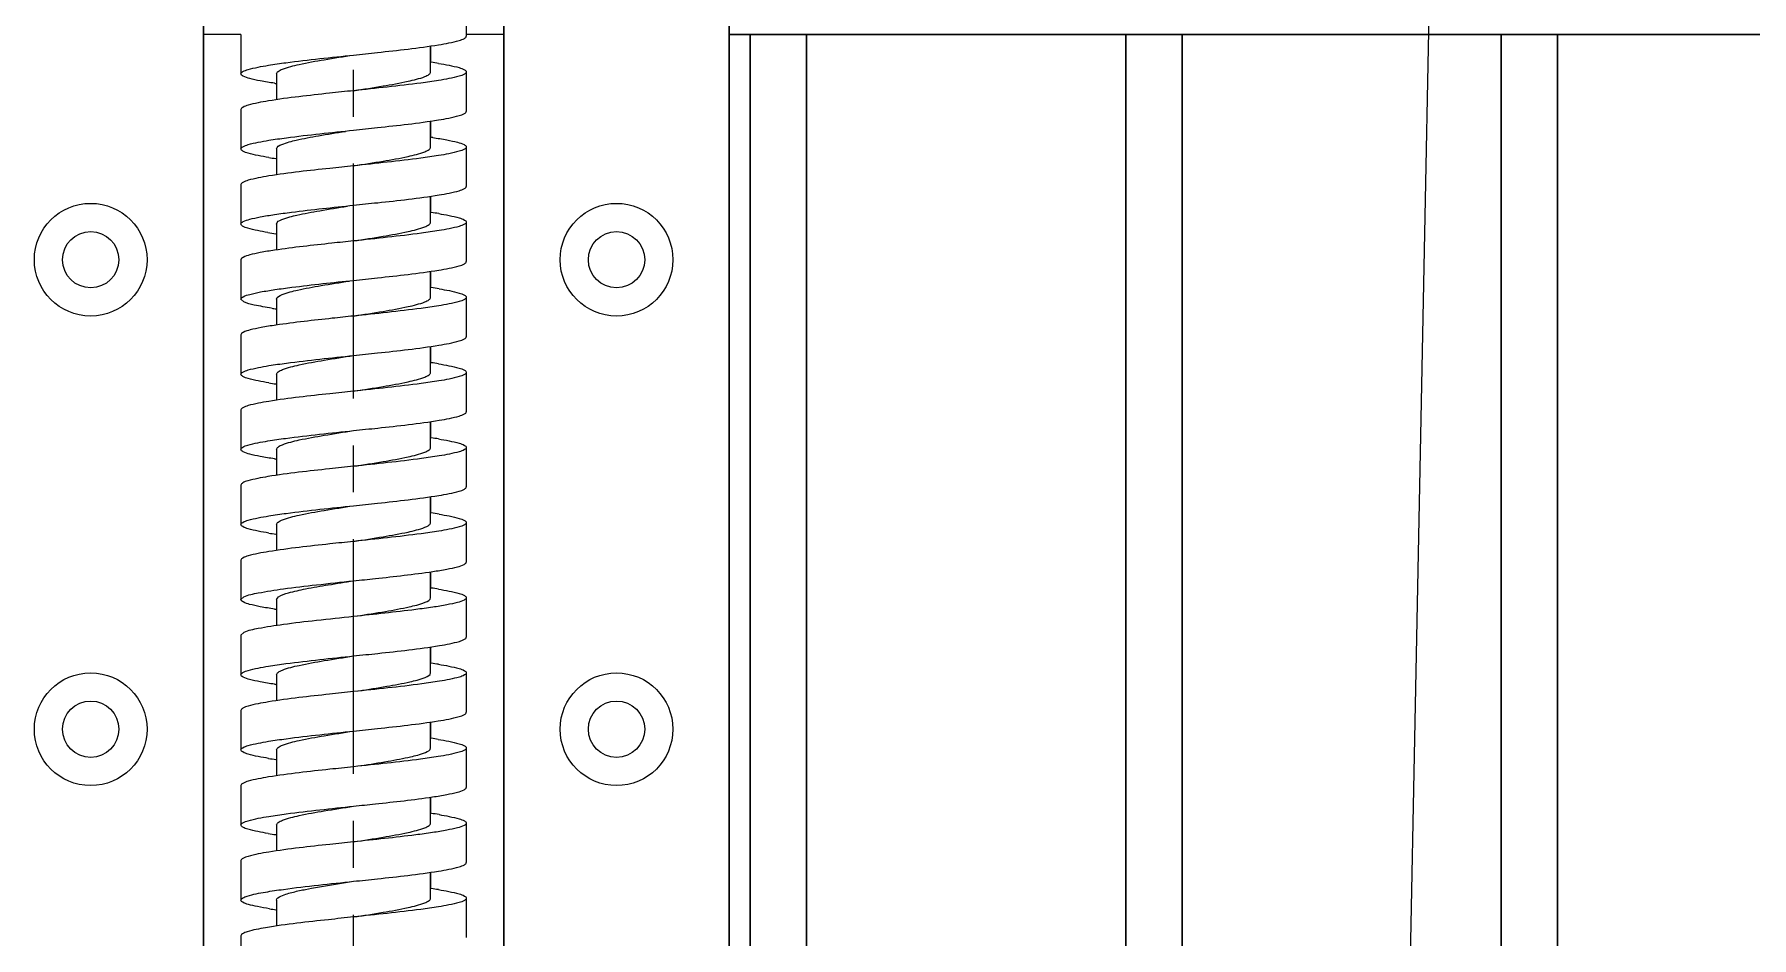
# Model space of a CAD drawing. Header units: inches. Extents: x -8900 to -5053, y -1814 to -15.
# Drawn here: x -8451.3 to -8359.9, y -1210.4 to -1162.3 of the extents above; entities that cross this region are included whole.
import ezdxf

# ---------------------------------------------------------------- set-up
doc = ezdxf.new("R2010")
doc.units = ezdxf.units.IN
doc.header["$LTSCALE"] = 2
doc.header["$MEASUREMENT"] = 0
doc.linetypes.add('CENTER', pattern=[2, 1.25, -0.25, 0.25, -0.25])
doc.layers.add('02___PRT_ALL_AXES', color=7, linetype='Continuous')
doc.layers.add('duong co ban', color=7, linetype='Continuous', lineweight=50)
doc.layers.add('duong tam', color=1, linetype='CENTER', lineweight=20)

msp = doc.modelspace()

# ---------------------------------------------------------------- linework, layer by layer
at = {"color": 7, "linetype": 'Continuous', "lineweight": 30}
for p, q in [((-8442.306, -1334.136), (-8442.306, -1114.251)), ((-8426.306, -1334.136), (-8426.306, -1114.251)), ((-8414.306, -1334.136), (-8414.306, -1114.251)), ((-8081.195, -1162.251), (-8414.306, -1162.251)), ((-8413.195, -1334.136), (-8413.195, -1162.251)), ((-8410.195, -1334.136), (-8410.195, -1162.251)), ((-8393.195, -1334.136), (-8393.195, -1162.251)), ((-8390.195, -1334.136), (-8390.195, -1162.251)), ((-8373.195, -1536.251), (-8373.195, -1162.251)), ((-8370.195, -1536.251), (-8370.195, -1162.251))]:
    msp.add_line(p, q, dxfattribs=at)
at = {"color": 7, "linetype": 'Continuous'}
for p, q in [((-8440.306, -1162.251), (-8442.306, -1162.251)), ((-8430.206, -1164.251), (-8430.206, -1162.867)), ((-8430.195, -1163.737), (-8430.195, -1162.865)), ((-8426.306, -1162.251), (-8428.306, -1162.251)), ((-8438.406, -1164.351), (-8438.406, -1165.735)), ((-8430.206, -1168.251), (-8430.206, -1166.867)), ((-8430.195, -1167.738), (-8430.195, -1166.865)), ((-8438.406, -1168.351), (-8438.406, -1169.735)), ((-8430.206, -1172.251), (-8430.206, -1170.867)), ((-8430.195, -1171.737), (-8430.195, -1170.865)), ((-8438.406, -1172.351), (-8438.406, -1173.736)), ((-8430.206, -1176.251), (-8430.206, -1174.867)), ((-8430.195, -1175.737), (-8430.195, -1174.865)), ((-8440.155, -1176.494), (-8440.306, -1176.351)), ((-8438.406, -1176.351), (-8438.406, -1177.731)), ((-8430.206, -1180.251), (-8430.206, -1178.867)), ((-8430.195, -1179.737), (-8430.195, -1178.865)), ((-8438.406, -1180.351), (-8438.406, -1181.735)), ((-8430.206, -1184.251), (-8430.206, -1182.867)), ((-8430.195, -1183.737), (-8430.195, -1182.865)), ((-8438.406, -1184.351), (-8438.406, -1185.735)), ((-8430.206, -1188.251), (-8430.206, -1186.867)), ((-8430.195, -1187.737), (-8430.195, -1186.865)), ((-8438.406, -1188.351), (-8438.406, -1189.735)), ((-8430.206, -1192.251), (-8430.206, -1190.866)), ((-8430.195, -1191.737), (-8430.195, -1190.865)), ((-8440.306, -1192.351), (-8440.155, -1192.208)), ((-8438.406, -1192.351), (-8438.303, -1192.208)), ((-8438.406, -1192.351), (-8438.406, -1193.734)), ((-8440.155, -1194.108), (-8440.306, -1194.251)), ((-8430.206, -1196.251), (-8430.206, -1194.867)), ((-8430.195, -1195.737), (-8430.195, -1194.865)), ((-8438.406, -1196.351), (-8438.406, -1197.735)), ((-8430.206, -1200.251), (-8430.206, -1198.867)), ((-8430.195, -1199.737), (-8430.195, -1198.866)), ((-8438.406, -1200.351), (-8438.406, -1201.735)), ((-8430.206, -1204.251), (-8430.206, -1202.866)), ((-8430.195, -1203.737), (-8430.195, -1202.865)), ((-8438.406, -1204.351), (-8438.406, -1205.735)), ((-8430.206, -1208.251), (-8430.206, -1206.867)), ((-8430.195, -1207.737), (-8430.195, -1206.865)), ((-8438.406, -1208.351), (-8438.406, -1209.734))]:
    msp.add_line(p, q, dxfattribs=at)
for centre, radius, start, end in [((-8434.008, -1190.033), 26.576, 80.8436, 81.69387), ((-8433.926, -1134.025), 31.171, 261.53081, 261.66001), ((-8434.682, -1198.55), 31.144, 81.5278, 81.65833), ((-8434.587, -1142.456), 26.691, 260.86236, 261.69398), ((-8433.996, -1197.96), 26.502, 80.83066, 81.69457), ((-8434.705, -1147.235), 25.903, 260.72475, 261.69852), ((-8433.949, -1201.646), 26.185, 80.77468, 81.69726), ((-8434.233, -1148.102), 29.071, 261.22377, 261.69786), ((-8434.017, -1206.093), 26.637, 80.85371, 81.69426), ((-8434.575, -1154.38), 26.767, 260.87456, 261.69428), ((-8434.008, -1210.035), 26.578, 80.84341, 81.69436), ((-8433.923, -1154.01), 31.186, 261.53126, 261.66123), ((-8433.962, -1213.732), 26.272, 80.79017, 81.69663), ((-8434.592, -1162.489), 26.657, 260.85731, 261.69416), ((-8434.006, -1218.021), 26.564, 80.84155, 81.69359), ((-8433.939, -1162.115), 31.079, 261.52332, 261.65612), ((-8434.022, -1222.127), 26.671, 80.8589, 81.69415), ((-8433.928, -1166.043), 31.153, 261.5279, 261.65893), ((-8434.047, -1226.29), 26.836, 80.88526, 81.69473), ((-8434.598, -1174.532), 26.614, 260.85004, 261.69425), ((-8433.962, -1229.734), 26.274, 80.79215, 81.69453), ((-8434.656, -1178.913), 26.228, 260.78475, 261.69445), ((-8434.029, -1234.176), 26.721, 80.86778, 81.69406), ((-8434.487, -1181.794), 27.36, 260.97175, 261.69363)]:
    msp.add_arc(centre, radius, start, end, dxfattribs=at)
for points, knots in [([(-8434.306, -1163.351), (-8433.882, -1163.306), (-8432.372, -1163.144), (-8430.861, -1162.982), (-8429.782, -1162.807)], [0, 0, 0, 0, 0.280512, 1, 1, 1, 1]), ([(-8429.782, -1162.807), (-8429.414, -1162.748), (-8428.929, -1162.657), (-8428.455, -1162.51), (-8428.306, -1162.401), (-8428.306, -1162.351)], [0, 0, 0, 0, 0.710057, 0.905185, 1, 1, 1, 1]), ([(-8440.306, -1164.351), (-8440.306, -1164.302), (-8440.159, -1164.193), (-8439.69, -1164.048), (-8439.21, -1163.957), (-8438.846, -1163.898)], [0, 0, 0, 0, 0.094855, 0.289841, 1, 1, 1, 1]), ([(-8438.846, -1163.898), (-8438.534, -1163.847), (-8437.024, -1163.634), (-8435.507, -1163.479), (-8434.306, -1163.351)], [0, 0, 0, 0, 0.207579, 1, 1, 1, 1]), ([(-8438.406, -1164.351), (-8438.406, -1164.302), (-8438.299, -1164.185), (-8437.897, -1164.015), (-8437.063, -1163.807), (-8435.8, -1163.583), (-8434.829, -1163.432), (-8434.306, -1163.351)], [0, 0, 0, 0, 0.034553, 0.096397, 0.312223, 0.628606, 1, 1, 1, 1]), ([(-8429.778, -1163.795), (-8429.411, -1163.855), (-8428.927, -1163.946), (-8428.454, -1164.092), (-8428.306, -1164.202), (-8428.306, -1164.251)], [0, 0, 0, 0, 0.71045, 0.905419, 1, 1, 1, 1]), ([(-8438.516, -1164.856), (-8438.77, -1164.818), (-8439.21, -1164.75), (-8439.784, -1164.622), (-8440.116, -1164.529), (-8440.306, -1164.409), (-8440.306, -1164.351)], [0, 0, 0, 0, 0.407092, 0.713069, 0.908783, 1, 1, 1, 1]), ([(-8434.306, -1165.251), (-8433.782, -1165.17), (-8432.812, -1165.019), (-8431.548, -1164.795), (-8430.714, -1164.588), (-8430.313, -1164.418), (-8430.206, -1164.3), (-8430.206, -1164.251)], [0, 0, 0, 0, 0.371387, 0.687759, 0.903585, 0.965447, 1, 1, 1, 1]), ([(-8429.782, -1164.707), (-8430.094, -1164.758), (-8431.598, -1164.969), (-8433.11, -1165.124), (-8434.306, -1165.251)], [0, 0, 0, 0, 0.208016, 1, 1, 1, 1]), ([(-8428.306, -1164.251), (-8428.306, -1164.301), (-8428.455, -1164.41), (-8428.929, -1164.557), (-8429.414, -1164.648), (-8429.782, -1164.707)], [0, 0, 0, 0, 0.094815, 0.289943, 1, 1, 1, 1]), ([(-8438.846, -1165.798), (-8439.21, -1165.857), (-8439.69, -1165.948), (-8440.159, -1166.093), (-8440.306, -1166.202), (-8440.306, -1166.251)], [0, 0, 0, 0, 0.710159, 0.905145, 1, 1, 1, 1]), ([(-8434.306, -1165.251), (-8434.731, -1165.296), (-8436.247, -1165.459), (-8437.764, -1165.622), (-8438.846, -1165.798)], [0, 0, 0, 0, 0.280824, 1, 1, 1, 1]), ([(-8434.306, -1167.351), (-8433.883, -1167.306), (-8432.375, -1167.144), (-8430.865, -1166.982), (-8429.788, -1166.808)], [0, 0, 0, 0, 0.280388, 1, 1, 1, 1]), ([(-8429.788, -1166.808), (-8429.418, -1166.749), (-8428.931, -1166.657), (-8428.455, -1166.511), (-8428.306, -1166.401), (-8428.306, -1166.351)], [0, 0, 0, 0, 0.710469, 0.905485, 1, 1, 1, 1]), ([(-8438.825, -1167.894), (-8438.513, -1167.844), (-8437.01, -1167.633), (-8435.501, -1167.478), (-8434.306, -1167.351)], [0, 0, 0, 0, 0.208132, 1, 1, 1, 1]), ([(-8438.406, -1168.351), (-8438.406, -1168.232), (-8437.942, -1168.028), (-8437.261, -1167.854), (-8436.083, -1167.629), (-8435.222, -1167.494), (-8434.745, -1167.42)], [0, 0, 0, 0, 0.093546, 0.306024, 0.621162, 1, 1, 1, 1]), ([(-8440.306, -1168.351), (-8440.305, -1168.301), (-8440.156, -1168.192), (-8439.681, -1168.045), (-8439.194, -1167.954), (-8438.825, -1167.894)], [0, 0, 0, 0, 0.094752, 0.289894, 1, 1, 1, 1]), ([(-8438.825, -1168.808), (-8439.195, -1168.748), (-8439.681, -1168.657), (-8440.157, -1168.511), (-8440.306, -1168.401), (-8440.306, -1168.351)], [0, 0, 0, 0, 0.710515, 0.905512, 1, 1, 1, 1]), ([(-8434.306, -1169.251), (-8433.782, -1169.17), (-8432.812, -1169.019), (-8431.548, -1168.795), (-8430.714, -1168.588), (-8430.313, -1168.418), (-8430.206, -1168.3), (-8430.206, -1168.251)], [0, 0, 0, 0, 0.371387, 0.687756, 0.90358, 0.965455, 1, 1, 1, 1]), ([(-8430.093, -1167.747), (-8429.84, -1167.784), (-8429.401, -1167.853), (-8428.827, -1167.98), (-8428.495, -1168.074), (-8428.306, -1168.193), (-8428.306, -1168.251)], [0, 0, 0, 0, 0.40705, 0.713001, 0.908728, 1, 1, 1, 1]), ([(-8428.306, -1168.251), (-8428.306, -1168.301), (-8428.455, -1168.411), (-8428.931, -1168.557), (-8429.418, -1168.649), (-8429.788, -1168.708)], [0, 0, 0, 0, 0.094515, 0.289531, 1, 1, 1, 1]), ([(-8434.306, -1169.251), (-8434.729, -1169.296), (-8436.237, -1169.458), (-8437.747, -1169.62), (-8438.825, -1169.794)], [0, 0, 0, 0, 0.280426, 1, 1, 1, 1]), ([(-8429.788, -1168.708), (-8430.099, -1168.759), (-8431.602, -1168.97), (-8433.111, -1169.124), (-8434.306, -1169.251)], [0, 0, 0, 0, 0.208178, 1, 1, 1, 1]), ([(-8438.825, -1169.794), (-8439.194, -1169.854), (-8439.681, -1169.945), (-8440.156, -1170.092), (-8440.305, -1170.201), (-8440.306, -1170.251)], [0, 0, 0, 0, 0.710106, 0.905248, 1, 1, 1, 1]), ([(-8429.754, -1170.803), (-8429.393, -1170.744), (-8428.917, -1170.654), (-8428.451, -1170.508), (-8428.306, -1170.4), (-8428.306, -1170.351)], [0, 0, 0, 0, 0.709972, 0.904953, 1, 1, 1, 1]), ([(-8438.515, -1171.846), (-8438.214, -1171.801), (-8436.813, -1171.614), (-8435.408, -1171.468), (-8434.306, -1171.351)], [0, 0, 0, 0, 0.215518, 1, 1, 1, 1]), ([(-8434.306, -1171.351), (-8433.879, -1171.306), (-8432.359, -1171.143), (-8430.838, -1170.979), (-8429.754, -1170.803)], [0, 0, 0, 0, 0.281078, 1, 1, 1, 1]), ([(-8440.306, -1172.351), (-8440.306, -1172.294), (-8440.116, -1172.174), (-8439.784, -1172.08), (-8439.209, -1171.952), (-8438.769, -1171.884), (-8438.515, -1171.846)], [0, 0, 0, 0, 0.091169, 0.286887, 0.592892, 1, 1, 1, 1]), ([(-8438.406, -1172.351), (-8438.406, -1172.229), (-8437.924, -1172.023), (-8437.225, -1171.845), (-8436.014, -1171.617), (-8435.13, -1171.479), (-8434.642, -1171.403)], [0, 0, 0, 0, 0.093544, 0.306917, 0.622567, 1, 1, 1, 1]), ([(-8434.306, -1173.251), (-8433.782, -1173.17), (-8432.812, -1173.019), (-8431.548, -1172.795), (-8430.714, -1172.587), (-8430.313, -1172.418), (-8430.206, -1172.3), (-8430.206, -1172.251)], [0, 0, 0, 0, 0.371388, 0.687756, 0.903576, 0.965464, 1, 1, 1, 1]), ([(-8429.773, -1171.796), (-8429.407, -1171.855), (-8428.925, -1171.947), (-8428.453, -1172.092), (-8428.306, -1172.202), (-8428.306, -1172.251)], [0, 0, 0, 0, 0.710177, 0.905206, 1, 1, 1, 1]), ([(-8428.306, -1172.251), (-8428.306, -1172.3), (-8428.451, -1172.408), (-8428.917, -1172.554), (-8429.393, -1172.644), (-8429.754, -1172.703)], [0, 0, 0, 0, 0.095047, 0.290028, 1, 1, 1, 1]), ([(-8438.88, -1172.799), (-8439.236, -1172.741), (-8439.704, -1172.651), (-8440.163, -1172.507), (-8440.306, -1172.4), (-8440.306, -1172.351)], [0, 0, 0, 0, 0.709677, 0.90463, 1, 1, 1, 1]), ([(-8429.754, -1172.703), (-8430.067, -1172.754), (-8431.58, -1172.968), (-8433.101, -1173.123), (-8434.306, -1173.251)], [0, 0, 0, 0, 0.207232, 1, 1, 1, 1]), ([(-8438.515, -1173.746), (-8438.769, -1173.784), (-8439.209, -1173.852), (-8439.784, -1173.98), (-8440.116, -1174.074), (-8440.306, -1174.194), (-8440.306, -1174.251)], [0, 0, 0, 0, 0.407108, 0.713113, 0.908831, 1, 1, 1, 1]), ([(-8434.306, -1173.251), (-8434.692, -1173.292), (-8436.097, -1173.442), (-8437.502, -1173.595), (-8438.515, -1173.746)], [0, 0, 0, 0, 0.274853, 1, 1, 1, 1]), ([(-8434.306, -1175.351), (-8433.881, -1175.306), (-8432.369, -1175.144), (-8430.856, -1174.981), (-8429.775, -1174.806)], [0, 0, 0, 0, 0.280641, 1, 1, 1, 1]), ([(-8429.775, -1174.806), (-8429.409, -1174.747), (-8428.926, -1174.656), (-8428.454, -1174.51), (-8428.306, -1174.401), (-8428.306, -1174.351)], [0, 0, 0, 0, 0.710206, 0.905238, 1, 1, 1, 1]), ([(-8440.306, -1176.351), (-8440.306, -1176.293), (-8440.114, -1176.173), (-8439.778, -1176.078), (-8439.198, -1175.95), (-8438.754, -1175.882), (-8438.497, -1175.843)], [0, 0, 0, 0, 0.090996, 0.286788, 0.592888, 1, 1, 1, 1]), ([(-8438.497, -1175.843), (-8438.197, -1175.799), (-8436.802, -1175.613), (-8435.403, -1175.467), (-8434.306, -1175.351)], [0, 0, 0, 0, 0.215958, 1, 1, 1, 1]), ([(-8438.405, -1176.351), (-8438.406, -1176.225), (-8437.906, -1176.018), (-8437.188, -1175.837), (-8435.943, -1175.606), (-8435.038, -1175.465), (-8434.539, -1175.387)], [0, 0, 0, 0, 0.093597, 0.307914, 0.62406, 1, 1, 1, 1]), ([(-8429.751, -1175.8), (-8429.391, -1175.859), (-8428.916, -1175.949), (-8428.451, -1176.094), (-8428.306, -1176.202), (-8428.306, -1176.251)], [0, 0, 0, 0, 0.709933, 0.904911, 1, 1, 1, 1]), ([(-8438.669, -1176.833), (-8438.98, -1176.785), (-8439.479, -1176.696), (-8439.98, -1176.577), (-8440.155, -1176.494)], [0, 0, 0, 0, 0.618767, 1, 1, 1, 1]), ([(-8434.306, -1177.251), (-8433.782, -1177.17), (-8432.812, -1177.019), (-8431.548, -1176.795), (-8430.714, -1176.587), (-8430.313, -1176.418), (-8430.206, -1176.3), (-8430.206, -1176.251)], [0, 0, 0, 0, 0.37139, 0.687757, 0.903574, 0.965472, 1, 1, 1, 1]), ([(-8429.775, -1176.706), (-8430.088, -1176.757), (-8431.594, -1176.969), (-8433.108, -1177.124), (-8434.306, -1177.251)], [0, 0, 0, 0, 0.207841, 1, 1, 1, 1]), ([(-8428.306, -1176.251), (-8428.306, -1176.301), (-8428.454, -1176.41), (-8428.926, -1176.556), (-8429.409, -1176.647), (-8429.775, -1176.706)], [0, 0, 0, 0, 0.094762, 0.289794, 1, 1, 1, 1]), ([(-8438.445, -1177.736), (-8438.709, -1177.774), (-8439.165, -1177.844), (-8439.763, -1177.974), (-8440.107, -1178.07), (-8440.306, -1178.192), (-8440.306, -1178.251)], [0, 0, 0, 0, 0.407115, 0.713514, 0.909462, 1, 1, 1, 1]), ([(-8434.306, -1177.251), (-8434.684, -1177.291), (-8436.065, -1177.439), (-8437.447, -1177.59), (-8438.445, -1177.736)], [0, 0, 0, 0, 0.273833, 1, 1, 1, 1]), ([(-8429.763, -1178.804), (-8429.399, -1178.745), (-8428.92, -1178.654), (-8428.452, -1178.509), (-8428.306, -1178.4), (-8428.306, -1178.351)], [0, 0, 0, 0, 0.710233, 0.905177, 1, 1, 1, 1]), ([(-8438.819, -1179.893), (-8438.508, -1179.843), (-8437.007, -1179.632), (-8435.499, -1179.478), (-8434.306, -1179.351)], [0, 0, 0, 0, 0.208282, 1, 1, 1, 1]), ([(-8438.406, -1180.351), (-8438.406, -1180.302), (-8438.299, -1180.184), (-8437.897, -1180.015), (-8437.063, -1179.807), (-8435.8, -1179.583), (-8434.829, -1179.432), (-8434.306, -1179.351)], [0, 0, 0, 0, 0.034524, 0.096415, 0.312226, 0.6286, 1, 1, 1, 1]), ([(-8434.306, -1179.351), (-8433.88, -1179.306), (-8432.363, -1179.143), (-8430.845, -1178.98), (-8429.763, -1178.804)], [0, 0, 0, 0, 0.280883, 1, 1, 1, 1]), ([(-8440.306, -1180.351), (-8440.305, -1180.301), (-8440.155, -1180.191), (-8439.678, -1180.044), (-8439.19, -1179.953), (-8438.819, -1179.893)], [0, 0, 0, 0, 0.094665, 0.289818, 1, 1, 1, 1]), ([(-8438.82, -1180.809), (-8439.191, -1180.749), (-8439.679, -1180.657), (-8440.156, -1180.511), (-8440.306, -1180.401), (-8440.306, -1180.351)], [0, 0, 0, 0, 0.71054, 0.905562, 1, 1, 1, 1]), ([(-8434.306, -1181.251), (-8433.782, -1181.17), (-8432.812, -1181.019), (-8431.548, -1180.795), (-8430.714, -1180.587), (-8430.313, -1180.418), (-8430.206, -1180.3), (-8430.206, -1180.251)], [0, 0, 0, 0, 0.371393, 0.68776, 0.903574, 0.965478, 1, 1, 1, 1]), ([(-8429.783, -1179.795), (-8429.415, -1179.854), (-8428.929, -1179.945), (-8428.455, -1180.092), (-8428.306, -1180.201), (-8428.306, -1180.251)], [0, 0, 0, 0, 0.710115, 0.905224, 1, 1, 1, 1]), ([(-8428.306, -1180.251), (-8428.306, -1180.3), (-8428.452, -1180.409), (-8428.92, -1180.554), (-8429.399, -1180.645), (-8429.763, -1180.704)], [0, 0, 0, 0, 0.094823, 0.289767, 1, 1, 1, 1]), ([(-8434.306, -1181.251), (-8434.728, -1181.296), (-8436.235, -1181.458), (-8437.743, -1181.62), (-8438.819, -1181.793)], [0, 0, 0, 0, 0.280314, 1, 1, 1, 1]), ([(-8429.763, -1180.704), (-8430.075, -1180.755), (-8431.586, -1180.968), (-8433.104, -1181.124), (-8434.306, -1181.251)], [0, 0, 0, 0, 0.207515, 1, 1, 1, 1]), ([(-8438.819, -1181.793), (-8439.19, -1181.853), (-8439.678, -1181.944), (-8440.155, -1182.091), (-8440.305, -1182.201), (-8440.306, -1182.251)], [0, 0, 0, 0, 0.710182, 0.905335, 1, 1, 1, 1]), ([(-8429.746, -1182.801), (-8429.386, -1182.743), (-8428.913, -1182.653), (-8428.45, -1182.508), (-8428.306, -1182.4), (-8428.306, -1182.351)], [0, 0, 0, 0, 0.709866, 0.904834, 1, 1, 1, 1]), ([(-8434.306, -1183.351), (-8433.878, -1183.306), (-8432.355, -1183.142), (-8430.832, -1182.979), (-8429.746, -1182.801)], [0, 0, 0, 0, 0.281246, 1, 1, 1, 1]), ([(-8440.306, -1184.351), (-8440.306, -1184.302), (-8440.162, -1184.194), (-8439.699, -1184.05), (-8439.227, -1183.96), (-8438.868, -1183.901)], [0, 0, 0, 0, 0.095203, 0.29018, 1, 1, 1, 1]), ([(-8438.868, -1183.901), (-8438.555, -1183.85), (-8437.038, -1183.635), (-8435.514, -1183.479), (-8434.306, -1183.351)], [0, 0, 0, 0, 0.206946, 1, 1, 1, 1]), ([(-8438.406, -1184.351), (-8438.406, -1184.302), (-8438.299, -1184.184), (-8437.897, -1184.015), (-8437.063, -1183.807), (-8435.8, -1183.583), (-8434.829, -1183.432), (-8434.306, -1183.351)], [0, 0, 0, 0, 0.034521, 0.096421, 0.312232, 0.628602, 1, 1, 1, 1]), ([(-8429.778, -1183.795), (-8429.411, -1183.855), (-8428.927, -1183.946), (-8428.454, -1184.092), (-8428.306, -1184.201), (-8428.306, -1184.251)], [0, 0, 0, 0, 0.710236, 0.905276, 1, 1, 1, 1]), ([(-8438.516, -1184.856), (-8438.77, -1184.818), (-8439.21, -1184.75), (-8439.784, -1184.622), (-8440.116, -1184.529), (-8440.306, -1184.409), (-8440.306, -1184.351)], [0, 0, 0, 0, 0.407121, 0.713115, 0.908823, 1, 1, 1, 1]), ([(-8434.306, -1185.251), (-8433.782, -1185.17), (-8432.812, -1185.019), (-8431.548, -1184.795), (-8430.714, -1184.587), (-8430.313, -1184.418), (-8430.206, -1184.3), (-8430.206, -1184.251)], [0, 0, 0, 0, 0.371396, 0.687765, 0.903576, 0.96548, 1, 1, 1, 1]), ([(-8429.746, -1184.701), (-8430.058, -1184.753), (-8431.575, -1184.967), (-8433.098, -1185.123), (-8434.306, -1185.251)], [0, 0, 0, 0, 0.207002, 1, 1, 1, 1]), ([(-8428.306, -1184.251), (-8428.306, -1184.3), (-8428.45, -1184.408), (-8428.913, -1184.553), (-8429.386, -1184.643), (-8429.746, -1184.701)], [0, 0, 0, 0, 0.095166, 0.290134, 1, 1, 1, 1]), ([(-8438.868, -1185.801), (-8439.227, -1185.86), (-8439.699, -1185.95), (-8440.162, -1186.094), (-8440.306, -1186.202), (-8440.306, -1186.251)], [0, 0, 0, 0, 0.70982, 0.904797, 1, 1, 1, 1]), ([(-8434.306, -1185.251), (-8434.734, -1185.297), (-8436.257, -1185.46), (-8437.781, -1185.624), (-8438.868, -1185.801)], [0, 0, 0, 0, 0.281282, 1, 1, 1, 1]), ([(-8434.306, -1187.351), (-8433.881, -1187.306), (-8432.367, -1187.144), (-8430.852, -1186.981), (-8429.771, -1186.806)], [0, 0, 0, 0, 0.280734, 1, 1, 1, 1]), ([(-8429.771, -1186.806), (-8429.405, -1186.746), (-8428.924, -1186.655), (-8428.453, -1186.51), (-8428.306, -1186.401), (-8428.306, -1186.351)], [0, 0, 0, 0, 0.710146, 0.90517, 1, 1, 1, 1]), ([(-8438.828, -1187.895), (-8438.516, -1187.844), (-8437.013, -1187.633), (-8435.502, -1187.478), (-8434.306, -1187.351)], [0, 0, 0, 0, 0.208049, 1, 1, 1, 1]), ([(-8438.406, -1188.351), (-8438.406, -1188.302), (-8438.299, -1188.184), (-8437.897, -1188.015), (-8437.063, -1187.807), (-8435.8, -1187.583), (-8434.829, -1187.432), (-8434.306, -1187.351)], [0, 0, 0, 0, 0.034521, 0.096425, 0.312238, 0.628606, 1, 1, 1, 1]), ([(-8429.757, -1187.799), (-8429.395, -1187.858), (-8428.918, -1187.948), (-8428.451, -1188.093), (-8428.306, -1188.202), (-8428.306, -1188.251)], [0, 0, 0, 0, 0.710016, 0.905001, 1, 1, 1, 1]), ([(-8440.306, -1188.351), (-8440.306, -1188.302), (-8440.157, -1188.192), (-8439.683, -1188.046), (-8439.197, -1187.954), (-8438.828, -1187.895)], [0, 0, 0, 0, 0.094518, 0.2895, 1, 1, 1, 1]), ([(-8438.827, -1188.808), (-8439.196, -1188.748), (-8439.681, -1188.657), (-8440.156, -1188.51), (-8440.305, -1188.401), (-8440.306, -1188.351)], [0, 0, 0, 0, 0.710072, 0.90521, 1, 1, 1, 1]), ([(-8434.306, -1189.251), (-8433.782, -1189.17), (-8432.812, -1189.019), (-8431.548, -1188.795), (-8430.714, -1188.587), (-8430.313, -1188.418), (-8430.206, -1188.3), (-8430.206, -1188.251)], [0, 0, 0, 0, 0.371399, 0.687771, 0.903582, 0.965478, 1, 1, 1, 1]), ([(-8429.771, -1188.706), (-8430.083, -1188.756), (-8431.591, -1188.969), (-8433.106, -1189.124), (-8434.306, -1189.251)], [0, 0, 0, 0, 0.207716, 1, 1, 1, 1]), ([(-8428.306, -1188.251), (-8428.306, -1188.301), (-8428.453, -1188.41), (-8428.924, -1188.555), (-8429.405, -1188.646), (-8429.771, -1188.706)], [0, 0, 0, 0, 0.09483, 0.289854, 1, 1, 1, 1]), ([(-8434.306, -1189.251), (-8434.729, -1189.296), (-8436.239, -1189.458), (-8437.75, -1189.62), (-8438.828, -1189.795)], [0, 0, 0, 0, 0.280488, 1, 1, 1, 1]), ([(-8438.828, -1189.795), (-8439.197, -1189.854), (-8439.683, -1189.946), (-8440.157, -1190.092), (-8440.306, -1190.202), (-8440.306, -1190.251)], [0, 0, 0, 0, 0.7105, 0.905482, 1, 1, 1, 1]), ([(-8430.094, -1190.856), (-8429.841, -1190.818), (-8429.401, -1190.75), (-8428.827, -1190.622), (-8428.495, -1190.528), (-8428.306, -1190.409), (-8428.306, -1190.351)], [0, 0, 0, 0, 0.40707, 0.713033, 0.908753, 1, 1, 1, 1]), ([(-8440.155, -1192.208), (-8439.915, -1192.094), (-8439.2, -1191.954), (-8437.913, -1191.75), (-8436.214, -1191.555), (-8434.966, -1191.421), (-8434.306, -1191.351)], [0, 0, 0, 0, 0.13486, 0.36396, 0.663305, 1, 1, 1, 1]), ([(-8438.303, -1192.208), (-8438.148, -1192.1), (-8437.654, -1191.952), (-8436.774, -1191.752), (-8435.61, -1191.554), (-8434.757, -1191.421), (-8434.306, -1191.351)], [0, 0, 0, 0, 0.138453, 0.367744, 0.665592, 1, 1, 1, 1]), ([(-8434.306, -1191.351), (-8433.919, -1191.31), (-8432.514, -1191.16), (-8431.108, -1191.007), (-8430.094, -1190.856)], [0, 0, 0, 0, 0.274868, 1, 1, 1, 1]), ([(-8438.52, -1192.855), (-8438.773, -1192.818), (-8439.212, -1192.749), (-8439.785, -1192.622), (-8440.116, -1192.528), (-8440.306, -1192.409), (-8440.305, -1192.351)], [0, 0, 0, 0, 0.406967, 0.712952, 0.908705, 1, 1, 1, 1]), ([(-8434.124, -1193.223), (-8433.62, -1193.144), (-8432.704, -1193.002), (-8431.442, -1192.77), (-8430.715, -1192.587), (-8430.206, -1192.378), (-8430.206, -1192.251)], [0, 0, 0, 0, 0.375224, 0.691641, 0.906401, 1, 1, 1, 1]), ([(-8428.306, -1192.251), (-8428.306, -1192.309), (-8428.495, -1192.428), (-8428.827, -1192.522), (-8429.401, -1192.65), (-8429.841, -1192.718), (-8430.094, -1192.756)], [0, 0, 0, 0, 0.091247, 0.286967, 0.59293, 1, 1, 1, 1]), ([(-8429.778, -1191.796), (-8429.411, -1191.855), (-8428.927, -1191.946), (-8428.454, -1192.092), (-8428.306, -1192.202), (-8428.306, -1192.251)], [0, 0, 0, 0, 0.710332, 0.905334, 1, 1, 1, 1]), ([(-8434.306, -1193.251), (-8434.966, -1193.321), (-8436.214, -1193.455), (-8437.913, -1193.65), (-8439.2, -1193.854), (-8439.915, -1193.994), (-8440.155, -1194.108)], [0, 0, 0, 0, 0.336695, 0.63604, 0.86514, 1, 1, 1, 1]), ([(-8430.094, -1192.756), (-8430.395, -1192.801), (-8431.797, -1192.988), (-8433.203, -1193.134), (-8434.306, -1193.251)], [0, 0, 0, 0, 0.215498, 1, 1, 1, 1]), ([(-8434.306, -1195.351), (-8433.876, -1195.305), (-8432.349, -1195.142), (-8430.821, -1194.978), (-8429.732, -1194.799)], [0, 0, 0, 0, 0.281519, 1, 1, 1, 1]), ([(-8429.732, -1194.799), (-8429.376, -1194.741), (-8428.908, -1194.651), (-8428.448, -1194.507), (-8428.306, -1194.4), (-8428.306, -1194.351)], [0, 0, 0, 0, 0.709702, 0.904643, 1, 1, 1, 1]), ([(-8440.306, -1196.351), (-8440.306, -1196.302), (-8440.159, -1196.193), (-8439.69, -1196.047), (-8439.21, -1195.957), (-8438.846, -1195.898)], [0, 0, 0, 0, 0.094908, 0.289931, 1, 1, 1, 1]), ([(-8438.846, -1195.898), (-8438.534, -1195.847), (-8437.024, -1195.634), (-8435.507, -1195.479), (-8434.306, -1195.351)], [0, 0, 0, 0, 0.207528, 1, 1, 1, 1]), ([(-8438.406, -1196.351), (-8438.406, -1196.302), (-8438.299, -1196.184), (-8437.897, -1196.015), (-8437.063, -1195.807), (-8435.8, -1195.583), (-8434.829, -1195.432), (-8434.306, -1195.351)], [0, 0, 0, 0, 0.034532, 0.096425, 0.312244, 0.628611, 1, 1, 1, 1]), ([(-8429.785, -1195.794), (-8429.416, -1195.854), (-8428.93, -1195.945), (-8428.455, -1196.092), (-8428.306, -1196.201), (-8428.306, -1196.251)], [0, 0, 0, 0, 0.710297, 0.905357, 1, 1, 1, 1]), ([(-8438.518, -1196.856), (-8438.771, -1196.818), (-8439.211, -1196.749), (-8439.784, -1196.622), (-8440.117, -1196.528), (-8440.306, -1196.408), (-8440.306, -1196.351)], [0, 0, 0, 0, 0.407141, 0.713122, 0.90881, 1, 1, 1, 1]), ([(-8429.732, -1196.699), (-8430.045, -1196.751), (-8431.566, -1196.966), (-8433.094, -1197.123), (-8434.306, -1197.251)], [0, 0, 0, 0, 0.206629, 1, 1, 1, 1]), ([(-8434.021, -1197.207), (-8433.527, -1197.13), (-8432.633, -1196.991), (-8431.405, -1196.761), (-8430.696, -1196.582), (-8430.206, -1196.375), (-8430.206, -1196.251)], [0, 0, 0, 0, 0.37671, 0.692616, 0.906445, 1, 1, 1, 1]), ([(-8428.306, -1196.251), (-8428.306, -1196.3), (-8428.448, -1196.407), (-8428.908, -1196.551), (-8429.376, -1196.641), (-8429.732, -1196.699)], [0, 0, 0, 0, 0.095357, 0.290298, 1, 1, 1, 1]), ([(-8438.846, -1197.798), (-8439.21, -1197.857), (-8439.69, -1197.947), (-8440.159, -1198.093), (-8440.306, -1198.202), (-8440.306, -1198.251)], [0, 0, 0, 0, 0.710069, 0.905092, 1, 1, 1, 1]), ([(-8434.306, -1197.251), (-8434.731, -1197.296), (-8436.247, -1197.459), (-8437.764, -1197.622), (-8438.846, -1197.798)], [0, 0, 0, 0, 0.280853, 1, 1, 1, 1]), ([(-8434.306, -1199.351), (-8433.884, -1199.306), (-8432.381, -1199.145), (-8430.876, -1198.983), (-8429.801, -1198.811)], [0, 0, 0, 0, 0.280133, 1, 1, 1, 1]), ([(-8429.801, -1198.811), (-8429.429, -1198.751), (-8428.937, -1198.659), (-8428.457, -1198.512), (-8428.306, -1198.402), (-8428.306, -1198.351)], [0, 0, 0, 0, 0.710308, 0.905479, 1, 1, 1, 1]), ([(-8438.836, -1199.896), (-8438.524, -1199.845), (-8437.017, -1199.633), (-8435.504, -1199.478), (-8434.306, -1199.351)], [0, 0, 0, 0, 0.207851, 1, 1, 1, 1]), ([(-8438.406, -1200.351), (-8438.406, -1200.302), (-8438.299, -1200.184), (-8437.897, -1200.015), (-8437.063, -1199.807), (-8435.8, -1199.583), (-8434.829, -1199.432), (-8434.306, -1199.351)], [0, 0, 0, 0, 0.034541, 0.096422, 0.312244, 0.628613, 1, 1, 1, 1]), ([(-8440.306, -1200.351), (-8440.306, -1200.302), (-8440.158, -1200.192), (-8439.686, -1200.047), (-8439.203, -1199.955), (-8438.836, -1199.896)], [0, 0, 0, 0, 0.094625, 0.289587, 1, 1, 1, 1]), ([(-8438.83, -1200.807), (-8439.198, -1200.748), (-8439.683, -1200.657), (-8440.157, -1200.51), (-8440.305, -1200.401), (-8440.306, -1200.351)], [0, 0, 0, 0, 0.710054, 0.905177, 1, 1, 1, 1]), ([(-8433.918, -1201.191), (-8433.435, -1201.115), (-8432.563, -1200.979), (-8431.368, -1200.753), (-8430.678, -1200.577), (-8430.206, -1200.372), (-8430.206, -1200.251)], [0, 0, 0, 0, 0.378142, 0.693537, 0.906459, 1, 1, 1, 1]), ([(-8428.306, -1200.251), (-8428.306, -1200.302), (-8428.457, -1200.412), (-8428.937, -1200.559), (-8429.429, -1200.651), (-8429.801, -1200.711)], [0, 0, 0, 0, 0.094521, 0.289692, 1, 1, 1, 1]), ([(-8429.795, -1199.793), (-8429.424, -1199.852), (-8428.934, -1199.944), (-8428.456, -1200.091), (-8428.306, -1200.201), (-8428.306, -1200.251)], [0, 0, 0, 0, 0.710537, 0.905592, 1, 1, 1, 1]), ([(-8434.306, -1201.251), (-8434.73, -1201.296), (-8436.242, -1201.458), (-8437.756, -1201.621), (-8438.836, -1201.796)], [0, 0, 0, 0, 0.280635, 1, 1, 1, 1]), ([(-8429.801, -1200.711), (-8430.113, -1200.761), (-8431.611, -1200.97), (-8433.115, -1201.125), (-8434.306, -1201.251)], [0, 0, 0, 0, 0.208527, 1, 1, 1, 1]), ([(-8438.836, -1201.796), (-8439.203, -1201.855), (-8439.686, -1201.947), (-8440.158, -1202.092), (-8440.306, -1202.202), (-8440.306, -1202.251)], [0, 0, 0, 0, 0.710413, 0.905375, 1, 1, 1, 1]), ([(-8430.096, -1202.856), (-8429.842, -1202.818), (-8429.402, -1202.75), (-8428.828, -1202.622), (-8428.495, -1202.529), (-8428.306, -1202.409), (-8428.306, -1202.351)], [0, 0, 0, 0, 0.407103, 0.713089, 0.908801, 1, 1, 1, 1]), ([(-8438.826, -1203.894), (-8438.514, -1203.844), (-8437.011, -1203.633), (-8435.501, -1203.478), (-8434.306, -1203.351)], [0, 0, 0, 0, 0.208096, 1, 1, 1, 1]), ([(-8438.406, -1204.351), (-8438.406, -1204.302), (-8438.299, -1204.185), (-8437.897, -1204.015), (-8437.063, -1203.807), (-8435.8, -1203.583), (-8434.829, -1203.432), (-8434.306, -1203.351)], [0, 0, 0, 0, 0.034549, 0.096417, 0.312243, 0.628613, 1, 1, 1, 1]), ([(-8434.306, -1203.351), (-8433.919, -1203.31), (-8432.515, -1203.16), (-8431.109, -1203.007), (-8430.096, -1202.856)], [0, 0, 0, 0, 0.274849, 1, 1, 1, 1]), ([(-8440.306, -1204.351), (-8440.305, -1204.301), (-8440.156, -1204.192), (-8439.681, -1204.045), (-8439.195, -1203.954), (-8438.826, -1203.894)], [0, 0, 0, 0, 0.094724, 0.289829, 1, 1, 1, 1]), ([(-8434.306, -1205.251), (-8433.782, -1205.17), (-8432.812, -1205.019), (-8431.548, -1204.795), (-8430.714, -1204.588), (-8430.313, -1204.418), (-8430.206, -1204.3), (-8430.206, -1204.251)], [0, 0, 0, 0, 0.371396, 0.68778, 0.903603, 0.96545, 1, 1, 1, 1]), ([(-8428.306, -1204.251), (-8428.306, -1204.309), (-8428.495, -1204.429), (-8428.828, -1204.522), (-8429.402, -1204.65), (-8429.842, -1204.718), (-8430.096, -1204.756)], [0, 0, 0, 0, 0.091199, 0.286911, 0.592897, 1, 1, 1, 1]), ([(-8429.758, -1203.799), (-8429.396, -1203.858), (-8428.918, -1203.948), (-8428.451, -1204.093), (-8428.306, -1204.202), (-8428.306, -1204.251)], [0, 0, 0, 0, 0.710055, 0.905032, 1, 1, 1, 1]), ([(-8438.856, -1204.803), (-8439.218, -1204.744), (-8439.694, -1204.654), (-8440.161, -1204.509), (-8440.306, -1204.4), (-8440.306, -1204.351)], [0, 0, 0, 0, 0.710119, 0.905054, 1, 1, 1, 1]), ([(-8430.096, -1204.756), (-8430.397, -1204.801), (-8431.798, -1204.988), (-8433.203, -1205.134), (-8434.306, -1205.251)], [0, 0, 0, 0, 0.215536, 1, 1, 1, 1]), ([(-8438.826, -1205.794), (-8439.195, -1205.854), (-8439.681, -1205.945), (-8440.156, -1206.092), (-8440.305, -1206.201), (-8440.306, -1206.251)], [0, 0, 0, 0, 0.710171, 0.905276, 1, 1, 1, 1]), ([(-8434.306, -1205.251), (-8434.729, -1205.296), (-8436.238, -1205.458), (-8437.748, -1205.62), (-8438.826, -1205.794)], [0, 0, 0, 0, 0.280449, 1, 1, 1, 1]), ([(-8434.306, -1207.351), (-8433.883, -1207.306), (-8432.375, -1207.144), (-8430.866, -1206.982), (-8429.788, -1206.808)], [0, 0, 0, 0, 0.280392, 1, 1, 1, 1]), ([(-8429.788, -1206.808), (-8429.418, -1206.749), (-8428.931, -1206.657), (-8428.455, -1206.511), (-8428.306, -1206.401), (-8428.306, -1206.351)], [0, 0, 0, 0, 0.710529, 0.905535, 1, 1, 1, 1]), ([(-8440.306, -1208.351), (-8440.306, -1208.306), (-8440.178, -1208.203), (-8439.753, -1208.064), (-8439.324, -1207.978), (-8438.997, -1207.923)], [0, 0, 0, 0, 0.097094, 0.291768, 1, 1, 1, 1]), ([(-8438.997, -1207.923), (-8438.681, -1207.869), (-8437.122, -1207.643), (-8435.554, -1207.484), (-8434.306, -1207.351)], [0, 0, 0, 0, 0.20328, 1, 1, 1, 1]), ([(-8438.406, -1208.351), (-8438.406, -1208.246), (-8438.019, -1208.051), (-8437.737, -1207.979), (-8437.511, -1207.923)], [0, 0, 0, 0, 0.310571, 1, 1, 1, 1]), ([(-8437.511, -1207.923), (-8437.296, -1207.869), (-8436.234, -1207.644), (-8435.16, -1207.484), (-8434.306, -1207.351)], [0, 0, 0, 0, 0.203978, 1, 1, 1, 1]), ([(-8429.788, -1207.794), (-8429.419, -1207.853), (-8428.932, -1207.945), (-8428.456, -1208.091), (-8428.306, -1208.201), (-8428.306, -1208.251)], [0, 0, 0, 0, 0.71013, 0.905276, 1, 1, 1, 1]), ([(-8438.78, -1208.815), (-8438.997, -1208.781), (-8439.374, -1208.718), (-8439.862, -1208.601), (-8440.151, -1208.513), (-8440.306, -1208.402), (-8440.306, -1208.351)], [0, 0, 0, 0, 0.406602, 0.710908, 0.906005, 1, 1, 1, 1]), ([(-8434.306, -1209.251), (-8433.782, -1209.17), (-8432.812, -1209.019), (-8431.548, -1208.795), (-8430.714, -1208.588), (-8430.313, -1208.418), (-8430.206, -1208.3), (-8430.206, -1208.251)], [0, 0, 0, 0, 0.371402, 0.687777, 0.903603, 0.965444, 1, 1, 1, 1]), ([(-8429.788, -1208.708), (-8430.1, -1208.759), (-8431.602, -1208.97), (-8433.111, -1209.124), (-8434.306, -1209.251)], [0, 0, 0, 0, 0.208177, 1, 1, 1, 1]), ([(-8428.306, -1208.251), (-8428.306, -1208.301), (-8428.455, -1208.411), (-8428.931, -1208.557), (-8429.418, -1208.649), (-8429.788, -1208.708)], [0, 0, 0, 0, 0.094465, 0.289471, 1, 1, 1, 1]), ([(-8434.306, -1209.251), (-8434.751, -1209.298), (-8436.317, -1209.467), (-8437.885, -1209.633), (-8438.997, -1209.823)], [0, 0, 0, 0, 0.284127, 1, 1, 1, 1]), ([(-8438.997, -1209.823), (-8439.324, -1209.878), (-8439.753, -1209.964), (-8440.178, -1210.103), (-8440.306, -1210.206), (-8440.306, -1210.251)], [0, 0, 0, 0, 0.708232, 0.902906, 1, 1, 1, 1])]:
    msp.add_open_spline(points, degree=3, knots=knots, dxfattribs=at)
at = {"layer": '02___PRT_ALL_AXES', "color": 7, "linetype": 'Continuous'}
for p, q in [((-8428.306, -1160.251), (-8428.306, -1162.351)), ((-8440.306, -1162.251), (-8440.306, -1164.351)), ((-8428.306, -1164.251), (-8428.306, -1166.351)), ((-8440.306, -1166.251), (-8440.306, -1168.351)), ((-8428.306, -1168.251), (-8428.306, -1170.351)), ((-8440.306, -1170.251), (-8440.306, -1172.351)), ((-8428.306, -1172.251), (-8428.306, -1174.351)), ((-8440.306, -1174.251), (-8440.306, -1176.351)), ((-8428.306, -1176.251), (-8428.306, -1178.351)), ((-8440.306, -1178.251), (-8440.306, -1180.351)), ((-8428.306, -1180.251), (-8428.306, -1182.351)), ((-8440.306, -1182.251), (-8440.306, -1184.351)), ((-8428.306, -1184.251), (-8428.306, -1186.351)), ((-8440.306, -1186.251), (-8440.306, -1188.351)), ((-8428.306, -1188.251), (-8428.306, -1190.351)), ((-8440.306, -1190.251), (-8440.306, -1192.351)), ((-8428.306, -1192.251), (-8428.306, -1194.351)), ((-8440.306, -1194.251), (-8440.306, -1196.351)), ((-8428.306, -1196.251), (-8428.306, -1198.351)), ((-8440.306, -1198.251), (-8440.306, -1200.351)), ((-8428.306, -1200.251), (-8428.306, -1202.351)), ((-8440.306, -1202.251), (-8440.306, -1204.351)), ((-8428.306, -1204.251), (-8428.306, -1206.351)), ((-8440.306, -1206.251), (-8440.306, -1208.351)), ((-8428.306, -1208.251), (-8428.306, -1210.351)), ((-8440.306, -1210.251), (-8440.306, -1212.351))]:
    msp.add_line(p, q, dxfattribs=at)
for centre, radius in [((-8448.306, -1174.251), 3), ((-8420.306, -1174.251), 3), ((-8448.306, -1174.251), 1.5), ((-8420.306, -1174.251), 1.5), ((-8448.306, -1199.251), 3), ((-8420.306, -1199.251), 3), ((-8448.306, -1199.251), 1.5), ((-8420.306, -1199.251), 1.5)]:
    msp.add_circle(centre, radius, dxfattribs=at)
at = {"layer": 'duong co ban', "lineweight": 20}
msp.add_line((-8380.32, -1328.472), (-8376.139, -1115.718), dxfattribs=at)
at = {"layer": 'duong tam', "ltscale": 5}
msp.add_line((-8434.306, -1341.636), (-8434.306, -1131.251), dxfattribs=at)

doc.saveas('drawing.dxf')
